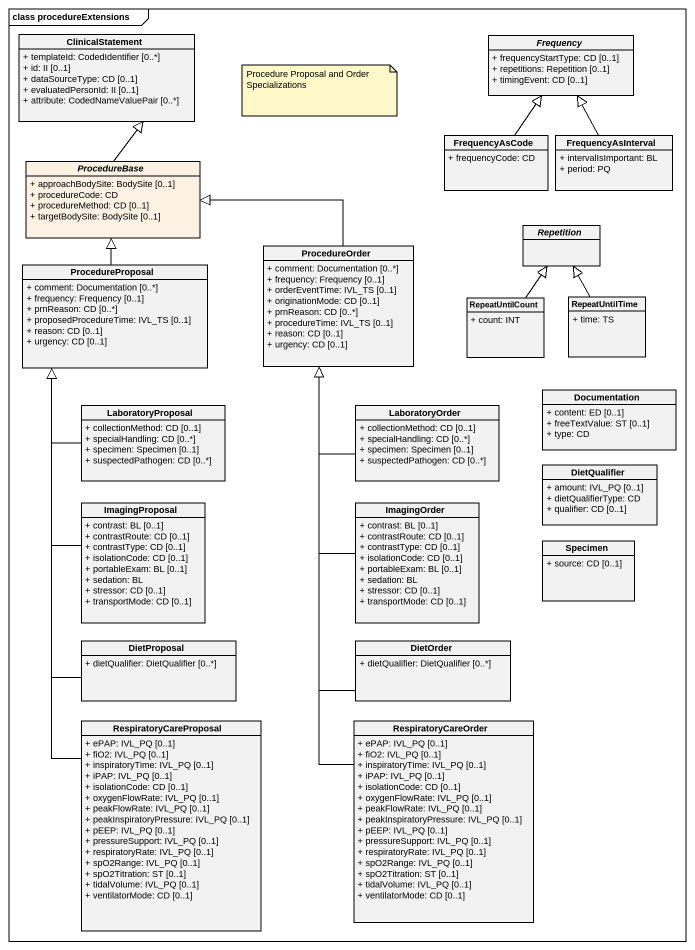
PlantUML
@startuml
mainframe class procedureExtensions
hide circle
hide empty members
skinparam classAttributeIconSize 0
class ClinicalStatement {
  + templateId: CodedIdentifier [0..*]
  + id: II [0..1]
  + dataSourceType: CD [0..1]
  + evaluatedPersonId: II [0..1]
  + attribute: CodedNameValuePair [0..*]
}
abstract class Frequency {
  + frequencyStartType: CD [0..1]
  + repetitions: Repetition [0..1]
  + timingEvent: CD [0..1]
}
class FrequencyAsCode {
  + frequencyCode: CD
}
class FrequencyAsInterval {
  + intervalIsImportant: BL
  + period: PQ
}
abstract class ProcedureBase #FCF2E3 {
  + approachBodySite: BodySite [0..1]
  + procedureCode: CD
  + procedureMethod: CD [0..1]
  + targetBodySite: BodySite [0..1]
}
class ProcedureOrder {
  + comment: Documentation [0..*]
  + frequency: Frequency [0..1]
  + orderEventTime: IVL_TS [0..1]
  + originationMode: CD [0..1]
  + prnReason: CD [0..*]
  + procedureTime: IVL_TS [0..1]
  + reason: CD [0..1]
  + urgency: CD [0..1]
}
abstract class Repetition
class ProcedureProposal {
  + comment: Documentation [0..*]
  + frequency: Frequency [0..1]
  + prnReason: CD [0..*]
  + proposedProcedureTime: IVL_TS [0..1]
  + reason: CD [0..1]
  + urgency: CD [0..1]
}
class RepeatUntilCount {
  + count: INT
}
class RepeatUntilTime {
  + time: TS
}
class LaboratoryProposal {
  + collectionMethod: CD [0..1]
  + specialHandling: CD [0..*]
  + specimen: Specimen [0..1]
  + suspectedPathogen: CD [0..*]
}
class LaboratoryOrder {
  + collectionMethod: CD [0..1]
  + specialHandling: CD [0..*]
  + specimen: Specimen [0..1]
  + suspectedPathogen: CD [0..*]
}
class Documentation {
  + content: ED [0..1]
  + freeTextValue: ST [0..1]
  + type: CD
}
class DietQualifier {
  + amount: IVL_PQ [0..1]
  + dietQualifierType: CD
  + qualifier: CD [0..1]
}
class ImagingProposal {
  + contrast: BL [0..1]
  + contrastRoute: CD [0..1]
  + contrastType: CD [0..1]
  + isolationCode: CD [0..1]
  + portableExam: BL [0..1]
  + sedation: BL
  + stressor: CD [0..1]
  + transportMode: CD [0..1]
}
class ImagingOrder {
  + contrast: BL [0..1]
  + contrastRoute: CD [0..1]
  + contrastType: CD [0..1]
  + isolationCode: CD [0..1]
  + portableExam: BL [0..1]
  + sedation: BL
  + stressor: CD [0..1]
  + transportMode: CD [0..1]
}
class Specimen {
  + source: CD [0..1]
}
class DietProposal {
  + dietQualifier: DietQualifier [0..*]
}
class DietOrder {
  + dietQualifier: DietQualifier [0..*]
}
class RespiratoryCareProposal {
  + ePAP: IVL_PQ [0..1]
  + fiO2: IVL_PQ [0..1]
  + inspiratoryTime: IVL_PQ [0..1]
  + iPAP: IVL_PQ [0..1]
  + isolationCode: CD [0..1]
  + oxygenFlowRate: IVL_PQ [0..1]
  + peakFlowRate: IVL_PQ [0..1]
  + peakInspiratoryPressure: IVL_PQ [0..1]
  + pEEP: IVL_PQ [0..1]
  + pressureSupport: IVL_PQ [0..1]
  + respiratoryRate: IVL_PQ [0..1]
  + spO2Range: IVL_PQ [0..1]
  + spO2Titration: ST [0..1]
  + tidalVolume: IVL_PQ [0..1]
  + ventilatorMode: CD [0..1]
}
class RespiratoryCareOrder {
  + ePAP: IVL_PQ [0..1]
  + fiO2: IVL_PQ [0..1]
  + inspiratoryTime: IVL_PQ [0..1]
  + iPAP: IVL_PQ [0..1]
  + isolationCode: CD [0..1]
  + oxygenFlowRate: IVL_PQ [0..1]
  + peakFlowRate: IVL_PQ [0..1]
  + peakInspiratoryPressure: IVL_PQ [0..1]
  + pEEP: IVL_PQ [0..1]
  + pressureSupport: IVL_PQ [0..1]
  + respiratoryRate: IVL_PQ [0..1]
  + spO2Range: IVL_PQ [0..1]
  + spO2Titration: ST [0..1]
  + tidalVolume: IVL_PQ [0..1]
  + ventilatorMode: CD [0..1]
}
FrequencyAsCode -up-|> Frequency
FrequencyAsInterval -up-|> Frequency
ProcedureBase -up-|> ClinicalStatement
ProcedureOrder -left-|> ProcedureBase
ProcedureProposal -up-|> ProcedureBase
RepeatUntilCount -up-|> Repetition
RepeatUntilTime -up-|> Repetition
LaboratoryProposal -up-|> ProcedureProposal
LaboratoryOrder -up-|> ProcedureOrder
ImagingProposal -up-|> ProcedureProposal
ImagingOrder -up-|> ProcedureOrder
DietProposal -up-|> ProcedureProposal
DietOrder -up-|> ProcedureOrder
RespiratoryCareProposal -up-|> ProcedureProposal
RespiratoryCareOrder -up-|> ProcedureOrder
note as N1
  Procedure Proposal and Order Specializations
end note
@enduml
